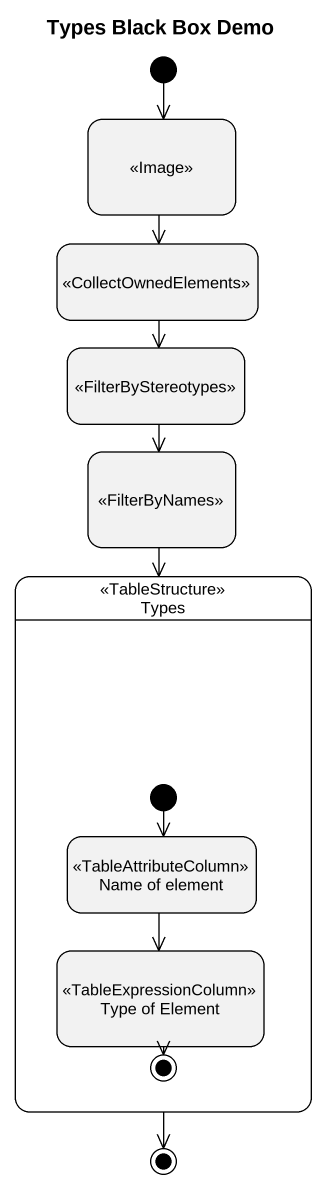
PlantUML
@startuml
title Types Black Box Demo
hide empty description
state " " as state1 <<Image>>
state " " as state2 <<CollectOwnedElements>>
state " " as state3 <<FilterByStereotypes>>
state " " as state4 <<FilterByNames>>
state Types <<TableStructure>> {
  state "Name of element" as Name_of_element <<TableAttributeColumn>>
  state "Type of Element" as Type_of_Element <<TableExpressionColumn>>
  [*] --> Name_of_element
  Type_of_Element --> [*]
}
[*] --> state1
state1 --> state2
state2 --> state3
state3 --> state4
state4 --> Types
Name_of_element --> Type_of_Element
Types --> [*]
@enduml
